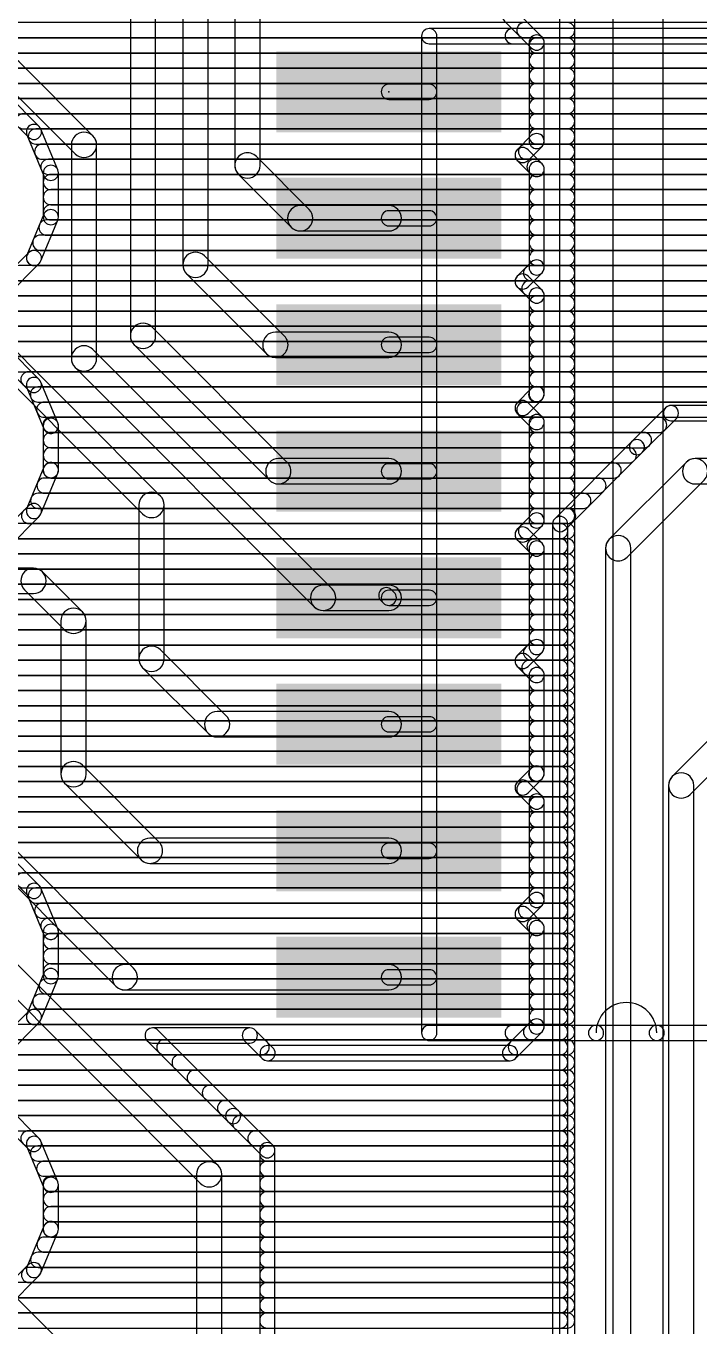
# Model space of a CAD drawing. Extents: x -14.3 to 31.1, y -8.3 to 72.5.
# Drawn here: x 13.79 to 20.55, y 28.13 to 41.19 of the extents above; entities that cross this region are included whole.
import ezdxf

# ---------------------------------------------------------------- set-up
doc = ezdxf.new("R2010")
doc.units = 0
for name, color, linetype in [('1', 22, 'CONTINUOUS'), ('16', 175, 'CONTINUOUS'), ('21', 7, 'CONTINUOUS'), ('23', 7, 'CONTINUOUS'), ('29', 7, 'CONTINUOUS'), ('31', 7, 'CONTINUOUS'), ('51', 7, 'CONTINUOUS')]:
    doc.layers.add(name, color=color, linetype=linetype)

# ---------------------------------------------------------------- blocks, each defined once
blk = doc.blocks.new('RECT')
blk.add_solid([(-0.5, -0.5), (0.5, -0.5), (-0.5, 0.5), (0.5, 0.5)])

msp = doc.modelspace()

# ---------------------------------------------------------------- linework, layer by layer
at = {"layer": '1'}
for points in [[(16.143, 39.79), (16.143, 43.79, 1), (15.889, 43.79), (15.889, 39.79, 1)], [(15.62, 38.793), (15.62, 43.103, 1), (15.366, 43.103), (15.366, 38.793, 1)], [(15.093, 38.08), (15.093, 42.42, 1), (14.839, 42.42), (14.839, 38.08, 1)], [(18.9758, 41.0781), (18.708, 41.3459, 1), (18.6002, 41.2381), (18.868, 40.9703, 1)], [(18.7981, 41.0718), (26.1471, 41.0718, 1), (26.1471, 41.2242), (18.7981, 41.2242, 1)], [(18.9981, 40.0358), (18.9981, 41.0242, 1), (18.8457, 41.0242), (18.8457, 40.0358, 1)], [(18.9219, 40.9194), (26.4281, 40.9194, 1), (26.4281, 41.0718), (18.9219, 41.0718, 1)], [(18.9219, 40.767), (29.9222, 40.767, 1), (29.9222, 40.9194), (18.9219, 40.9194, 1)], [(14.4626, 40.087), (13.7198, 40.8298, 1), (13.5402, 40.6502), (14.283, 39.9074, 1)], [(18.9219, 40.6146), (29.9223, 40.6146, 1), (29.9223, 40.767), (18.9219, 40.767, 1)], [(18.9219, 40.4622), (29.9223, 40.4622, 1), (29.9223, 40.6146), (18.9219, 40.6146, 1)], [(18.9219, 40.3098), (29.9223, 40.3098, 1), (29.9223, 40.4622), (18.9219, 40.4622, 1)], [(18.9219, 40.1574), (29.9224, 40.1574, 1), (29.9224, 40.3098), (18.9219, 40.3098, 1)], [(14.4998, 37.8532), (14.4998, 39.9972, 1), (14.2458, 39.9972), (14.2458, 37.8532, 1)], [(18.835, 39.8411), (18.9758, 39.9819, 1), (18.868, 40.0897), (18.7272, 39.9489, 1)], [(18.9219, 40.005), (29.9224, 40.005, 1), (29.9224, 40.1574), (18.9219, 40.1574, 1)], [(18.9758, 39.8081), (18.835, 39.9489, 1), (18.7272, 39.8411), (18.868, 39.7003, 1)], [(18.8149, 39.8526), (20.9253, 39.8526, 1), (20.9253, 40.005), (18.8149, 40.005, 1)], [(16.6358, 39.3498), (16.1058, 39.8798, 1), (15.9262, 39.7002), (16.4562, 39.1702, 1)], [(18.8997, 39.7002), (20.7729, 39.7002, 1), (20.7729, 39.8526), (18.8997, 39.8526, 1)], [(18.9981, 38.7658), (18.9981, 39.7542, 1), (18.8457, 39.7542), (18.8457, 38.7658, 1)], [(18.9219, 39.5478), (20.7507, 39.5478, 1), (20.7507, 39.7002), (18.9219, 39.7002, 1)], [(18.9219, 39.3954), (20.7507, 39.3954, 1), (20.7507, 39.5478), (18.9219, 39.5478, 1)], [(17.436, 39.387), (16.546, 39.387, 1), (16.546, 39.133), (17.436, 39.133, 1)], [(18.9219, 39.243), (20.7507, 39.243, 1), (20.7507, 39.3954), (18.9219, 39.3954, 1)], [(18.9219, 39.0906), (20.7507, 39.0906, 1), (20.7507, 39.243), (18.9219, 39.243, 1)], [(18.9219, 38.9382), (20.7507, 38.9382, 1), (20.7507, 39.0906), (18.9219, 39.0906, 1)], [(18.9219, 38.7858), (20.7507, 38.7858, 1), (20.7507, 38.9382), (18.9219, 38.9382, 1)], [(16.3858, 38.0798), (15.5828, 38.8828, 1), (15.4032, 38.7032), (16.2062, 37.9002, 1)], [(18.835, 38.5711), (18.9758, 38.7119, 1), (18.868, 38.8197), (18.7272, 38.6789, 1)], [(18.9758, 38.5381), (18.835, 38.6789, 1), (18.7272, 38.5711), (18.868, 38.4303, 1)], [(18.8657, 38.6334), (20.8069, 38.6334, 1), (20.8069, 38.7858), (18.8657, 38.7858, 1)], [(18.8489, 38.481), (20.8237, 38.481, 1), (20.8237, 38.6334), (18.8489, 38.6334, 1)], [(18.9981, 37.4958), (18.9981, 38.4842, 1), (18.8457, 38.4842), (18.8457, 37.4958, 1)], [(18.9219, 38.3286), (20.7507, 38.3286, 1), (20.7507, 38.481), (18.9219, 38.481, 1)], [(15.1418, 36.4718), (13.3358, 38.2778, 1), (13.1562, 38.0982), (14.9622, 36.2922, 1)], [(18.9219, 38.1762), (20.7507, 38.1762, 1), (20.7507, 38.3286), (18.9219, 38.3286, 1)], [(16.4158, 36.8098), (15.0558, 38.1698, 1), (14.8762, 37.9902), (16.2362, 36.6302, 1)], [(18.9219, 38.0238), (20.7507, 38.0238, 1), (20.7507, 38.1762), (18.9219, 38.1762, 1)], [(17.436, 38.117), (16.296, 38.117, 1), (16.296, 37.863), (17.436, 37.863, 1)], [(18.9219, 37.8714), (20.7507, 37.8714, 1), (20.7507, 38.0238), (18.9219, 38.0238, 1)], [(16.8658, 35.5398), (14.4626, 37.943, 1), (14.283, 37.7634), (16.6862, 35.3602, 1)], [(18.9219, 37.719), (20.7507, 37.719, 1), (20.7507, 37.8714), (18.9219, 37.8714, 1)], [(18.9219, 37.5666), (20.7507, 37.5666, 1), (20.7507, 37.719), (18.9219, 37.719, 1)], [(18.835, 37.3011), (18.9758, 37.4419, 1), (18.868, 37.5497), (18.7272, 37.4089, 1)], [(18.9165, 37.4142), (20.7561, 37.4142, 1), (20.7561, 37.5666), (18.9165, 37.5666, 1)], [(18.9758, 37.2681), (18.835, 37.4089, 1), (18.7272, 37.3011), (18.868, 37.1603, 1)], [(18.7981, 37.2618), (20.8745, 37.2618, 1), (20.8745, 37.4142), (18.7981, 37.4142, 1)], [(20.2181, 37.3581), (19.8759, 37.0159, 1), (19.9837, 36.9081), (20.3259, 37.2503, 1)], [(20.8407, 37.3804), (20.272, 37.3804, 1), (20.272, 37.228), (20.8407, 37.228, 1)], [(18.9981, 36.2258), (18.9981, 37.2142, 1), (18.8457, 37.2142), (18.8457, 36.2258, 1)], [(18.9219, 37.1094), (20.1534, 37.1094, 1), (20.1534, 37.2618), (18.9219, 37.2618, 1)], [(18.9219, 36.957), (20.001, 36.957, 1), (20.001, 37.1094), (18.9219, 37.1094, 1)], [(19.8759, 37.0159), (19.1039, 36.2439, 1), (19.2117, 36.1361), (19.9837, 36.9081, 1)], [(19.8536, 36.962), (19.8536, 36.962, 1), (20.006, 36.962), (20.006, 36.962, 1)], [(17.436, 36.847), (16.326, 36.847, 1), (16.326, 36.593), (17.436, 36.593, 1)], [(18.9219, 36.8046), (19.8486, 36.8046, 1), (19.8486, 36.957), (18.9219, 36.957, 1)], [(20.4242, 36.8098), (19.6522, 36.0378, 1), (19.8318, 35.8582), (20.6038, 36.6302, 1)], [(22.2366, 36.847), (20.514, 36.847, 1), (20.514, 36.593), (22.2366, 36.593, 1)], [(18.9219, 36.6522), (19.6962, 36.6522, 1), (19.6962, 36.8046), (18.9219, 36.8046, 1)], [(18.9219, 36.4998), (19.5438, 36.4998, 1), (19.5438, 36.6522), (18.9219, 36.6522, 1)], [(15.179, 34.838), (15.179, 36.382, 1), (14.925, 36.382), (14.925, 34.838, 1)], [(18.9219, 36.3474), (19.3914, 36.3474, 1), (19.3914, 36.4998), (18.9219, 36.4998, 1)], [(18.9219, 36.195), (19.239, 36.195, 1), (19.239, 36.3474), (18.9219, 36.3474, 1)], [(18.835, 36.0311), (18.9758, 36.1719, 1), (18.868, 36.2797), (18.7272, 36.1389, 1)], [(18.8149, 36.0426), (19.1578, 36.0426, 1), (19.1578, 36.195), (18.8149, 36.195, 1)], [(19.0816, 36.19), (19.0816, 24.92, 1), (19.234, 24.92), (19.234, 36.19, 1)], [(18.9758, 35.9981), (18.835, 36.1389, 1), (18.7272, 36.0311), (18.868, 35.8903, 1)], [(19.615, 35.948), (19.615, 25.162, 1), (19.869, 25.162), (19.869, 35.948, 1)], [(18.8997, 35.8902), (19.1578, 35.8902, 1), (19.1578, 36.0426), (18.8997, 36.0426, 1)], [(18.9981, 34.9558), (18.9981, 35.9442, 1), (18.8457, 35.9442), (18.8457, 34.9558, 1)], [(18.9219, 35.7378), (19.1578, 35.7378, 1), (19.1578, 35.8902), (18.9219, 35.8902, 1)], [(13.865, 35.747), (10.182, 35.747, 1), (10.182, 35.493), (13.865, 35.493, 1)], [(14.3568, 35.3078), (13.9548, 35.7098, 1), (13.7752, 35.5302), (14.1772, 35.1282, 1)], [(18.9219, 35.5854), (19.1578, 35.5854, 1), (19.1578, 35.7378), (18.9219, 35.7378, 1)], [(17.436, 35.577), (16.776, 35.577, 1), (16.776, 35.323), (17.436, 35.323, 1)], [(17.4899, 35.5039), (17.4645, 35.5293, 1), (17.3567, 35.4215), (17.3821, 35.3961, 1)], [(18.9219, 35.433), (19.1578, 35.433, 1), (19.1578, 35.5854), (18.9219, 35.5854, 1)], [(18.9219, 35.2806), (19.1578, 35.2806, 1), (19.1578, 35.433), (18.9219, 35.433, 1)], [(14.14, 35.218), (14.14, 33.679, 1), (14.394, 33.679), (14.394, 35.218, 1)], [(18.9219, 35.1282), (19.1578, 35.1282, 1), (19.1578, 35.2806), (18.9219, 35.2806, 1)], [(18.835, 34.7611), (18.9758, 34.9019, 1), (18.868, 35.0097), (18.7272, 34.8689, 1)], [(18.9219, 34.9758), (19.1578, 34.9758, 1), (19.1578, 35.1282), (18.9219, 35.1282, 1)], [(15.7998, 34.2698), (15.1418, 34.9278, 1), (14.9622, 34.7482), (15.6202, 34.0902, 1)], [(18.9758, 34.7281), (18.835, 34.8689, 1), (18.7272, 34.7611), (18.868, 34.6203, 1)], [(18.8657, 34.8234), (19.1578, 34.8234, 1), (19.1578, 34.9758), (18.8657, 34.9758, 1)], [(18.8489, 34.671), (19.1578, 34.671, 1), (19.1578, 34.8234), (18.8489, 34.8234, 1)], [(18.9981, 33.6858), (18.9981, 34.6742, 1), (18.8457, 34.6742), (18.8457, 33.6858, 1)], [(18.9219, 34.5186), (19.1578, 34.5186, 1), (19.1578, 34.671), (18.9219, 34.671, 1)], [(18.9219, 34.3662), (19.1578, 34.3662, 1), (19.1578, 34.5186), (18.9219, 34.5186, 1)], [(18.9219, 34.2138), (19.1578, 34.2138, 1), (19.1578, 34.3662), (18.9219, 34.3662, 1)], [(17.436, 34.307), (15.71, 34.307, 1), (15.71, 34.053), (17.436, 34.053, 1)], [(20.9182, 34.2898), (20.2842, 33.6558, 1), (20.4638, 33.4762), (21.0978, 34.1102, 1)], [(18.9219, 34.0614), (19.1578, 34.0614, 1), (19.1578, 34.2138), (18.9219, 34.2138, 1)], [(18.9219, 33.909), (19.1578, 33.909, 1), (19.1578, 34.0614), (18.9219, 34.0614, 1)], [(18.9219, 33.7566), (19.1578, 33.7566, 1), (19.1578, 33.909), (18.9219, 33.909, 1)], [(14.1772, 33.5892), (14.9462, 32.8202, 1), (15.1258, 32.9998), (14.3568, 33.7688, 1)], [(18.835, 33.4911), (18.9758, 33.6319, 1), (18.868, 33.7397), (18.7272, 33.5989, 1)], [(18.9165, 33.6042), (19.1578, 33.6042, 1), (19.1578, 33.7566), (18.9165, 33.7566, 1)], [(18.9758, 33.4581), (18.835, 33.5989, 1), (18.7272, 33.4911), (18.868, 33.3503, 1)], [(18.7981, 33.4518), (19.1578, 33.4518, 1), (19.1578, 33.6042), (18.7981, 33.6042, 1)], [(20.247, 33.566), (20.247, 25.936, 1), (20.501, 25.936), (20.501, 33.566, 1)], [(18.9981, 32.4158), (18.9981, 33.4042, 1), (18.8457, 33.4042), (18.8457, 32.4158, 1)], [(18.9219, 33.2994), (19.1578, 33.2994, 1), (19.1578, 33.4518), (18.9219, 33.4518, 1)], [(14.8718, 31.7298), (13.3678, 33.2338, 1), (13.1882, 33.0542), (14.6922, 31.5502, 1)], [(18.9219, 33.147), (19.1578, 33.147, 1), (19.1578, 33.2994), (18.9219, 33.2994, 1)], [(18.9219, 32.9946), (19.1578, 32.9946, 1), (19.1578, 33.147), (18.9219, 33.147, 1)], [(15.036, 32.783), (17.436, 32.783, 1), (17.436, 33.037), (15.036, 33.037, 1)], [(18.9219, 32.8422), (19.1578, 32.8422, 1), (19.1578, 32.9946), (18.9219, 32.9946, 1)], [(18.9219, 32.6898), (19.1578, 32.6898, 1), (19.1578, 32.8422), (18.9219, 32.8422, 1)], [(18.9219, 32.5374), (19.1578, 32.5374, 1), (19.1578, 32.6898), (18.9219, 32.6898, 1)], [(18.9219, 32.385), (19.1578, 32.385, 1), (19.1578, 32.5374), (18.9219, 32.5374, 1)], [(18.835, 32.2211), (18.9758, 32.3619, 1), (18.868, 32.4697), (18.7272, 32.3289, 1)], [(18.9758, 32.1881), (18.835, 32.3289, 1), (18.7272, 32.2211), (18.868, 32.0803, 1)], [(18.8149, 32.2326), (19.1578, 32.2326, 1), (19.1578, 32.385), (18.8149, 32.385, 1)], [(18.8997, 32.0802), (19.1578, 32.0802, 1), (19.1578, 32.2326), (18.8997, 32.2326, 1)], [(18.9981, 31.1458), (18.9981, 32.1342, 1), (18.8457, 32.1342), (18.8457, 31.1458, 1)], [(13.3282, 31.7842), (15.5406, 29.5718, 1), (15.7202, 29.7514), (13.5078, 31.9638, 1)], [(18.9219, 31.9278), (19.1578, 31.9278, 1), (19.1578, 32.0802), (18.9219, 32.0802, 1)], [(18.9219, 31.7754), (19.1578, 31.7754, 1), (19.1578, 31.9278), (18.9219, 31.9278, 1)], [(17.436, 31.767), (14.782, 31.767, 1), (14.782, 31.513), (17.436, 31.513, 1)], [(18.9219, 31.623), (19.1578, 31.623, 1), (19.1578, 31.7754), (18.9219, 31.7754, 1)], [(18.9219, 31.4706), (19.1578, 31.4706, 1), (19.1578, 31.623), (18.9219, 31.623, 1)], [(18.9219, 31.3182), (19.1578, 31.3182, 1), (19.1578, 31.4706), (18.9219, 31.4706, 1)], [(18.708, 30.8241), (18.9758, 31.0919, 1), (18.868, 31.1997), (18.6002, 30.9319, 1)], [(18.9219, 31.1658), (19.1578, 31.1658, 1), (19.1578, 31.3182), (18.9219, 31.3182, 1)], [(15.9263, 30.2997), (15.1163, 31.1097, 1), (15.0085, 31.0019), (15.8185, 30.1919, 1)], [(15.0624, 30.9796), (16.0401, 30.9796, 1), (16.0401, 31.132), (15.0624, 31.132, 1)], [(15.9862, 31.0019), (16.164, 30.8241, 1), (16.2718, 30.9319), (16.094, 31.1097, 1)], [(18.8657, 31.0134), (19.1578, 31.0134, 1), (19.1578, 31.1658), (18.8657, 31.1658, 1)], [(15.181, 30.861), (16.1587, 30.861, 1), (16.1587, 31.0134), (15.181, 31.0134, 1)], [(18.7133, 30.861), (19.1578, 30.861, 1), (19.1578, 31.0134), (18.7133, 31.0134, 1)], [(15.3334, 30.7086), (19.1578, 30.7086, 1), (19.1578, 30.861), (15.3334, 30.861, 1)], [(16.2179, 30.8018), (18.6541, 30.8018, 1), (18.6541, 30.9542), (16.2179, 30.9542, 1)], [(15.4858, 30.5562), (19.1578, 30.5562, 1), (19.1578, 30.7086), (15.4858, 30.7086, 1)], [(15.6382, 30.4038), (19.1578, 30.4038, 1), (19.1578, 30.5562), (15.6382, 30.5562, 1)], [(15.7906, 30.2514), (19.1578, 30.2514, 1), (19.1578, 30.4038), (15.7906, 30.4038, 1)], [(16.2685, 29.9574), (15.9263, 30.2997, 1), (15.8185, 30.1919), (16.1607, 29.8497, 1)], [(15.943, 30.099), (19.1578, 30.099, 1), (19.1578, 30.2514), (15.943, 30.2514, 1)], [(16.0954, 29.9466), (19.1578, 29.9466, 1), (19.1578, 30.099), (16.0954, 30.099, 1)], [(16.2908, 27.8033), (16.2908, 29.9036, 1), (16.1384, 29.9036), (16.1384, 27.8033, 1)], [(16.2146, 29.7942), (19.1578, 29.7942, 1), (19.1578, 29.9466), (16.2146, 29.9466, 1)], [(15.5034, 29.6616), (15.5034, 27.5613, 1), (15.7574, 27.5613), (15.7574, 29.6616, 1)], [(16.2146, 29.6418), (19.1578, 29.6418, 1), (19.1578, 29.7942), (16.2146, 29.7942, 1)], [(16.2146, 29.4894), (19.1578, 29.4894, 1), (19.1578, 29.6418), (16.2146, 29.6418, 1)], [(15.6538, 26.4614), (12.6914, 29.4238, 1), (12.5118, 29.2442), (15.4742, 26.2818, 1)], [(16.2146, 29.337), (19.1578, 29.337, 1), (19.1578, 29.4894), (16.2146, 29.4894, 1)], [(16.2146, 29.1846), (19.1578, 29.1846, 1), (19.1578, 29.337), (16.2146, 29.337, 1)], [(16.2146, 29.0322), (19.1578, 29.0322, 1), (19.1578, 29.1846), (16.2146, 29.1846, 1)], [(16.2146, 28.8798), (19.1578, 28.8798, 1), (19.1578, 29.0322), (16.2146, 29.0322, 1)], [(16.2146, 28.7274), (19.1578, 28.7274, 1), (19.1578, 28.8798), (16.2146, 28.8798, 1)], [(16.2146, 28.575), (19.1578, 28.575, 1), (19.1578, 28.7274), (16.2146, 28.7274, 1)], [(16.2146, 28.4226), (19.1578, 28.4226, 1), (19.1578, 28.575), (16.2146, 28.575, 1)], [(16.2146, 28.2702), (19.1578, 28.2702, 1), (19.1578, 28.4226), (16.2146, 28.4226, 1)], [(16.2146, 28.1178), (19.1578, 28.1178, 1), (19.1578, 28.2702), (16.2146, 28.2702, 1)]]:
    msp.add_lwpolyline(points, format="xyb", close=True, dxfattribs=at)
at = {"layer": '16'}
for points in [[(20.194, 9.41), (20.194, 44.056, 1), (19.686, 44.056), (19.686, 9.41, 1)], [(19.1526, 44.1975), (19.1526, 9.2685, 1), (19.305, 9.2685), (19.305, 44.1975, 1)], [(13.6169, 41.0718), (19.2288, 41.0718, 1), (19.2288, 41.2242), (13.6169, 41.2242, 1)], [(13.3359, 40.9194), (19.2288, 40.9194, 1), (19.2288, 41.0718), (13.3359, 41.0718, 1)], [(10.4012, 40.767), (19.2288, 40.767, 1), (19.2288, 40.9194), (10.4012, 40.9194, 1)], [(10.525, 40.6146), (19.2288, 40.6146, 1), (19.2288, 40.767), (10.525, 40.767, 1)], [(13.3214, 40.4622), (19.2288, 40.4622, 1), (19.2288, 40.6146), (13.3214, 40.6146, 1)], [(13.9237, 40.181), (13.6094, 40.4953, 1), (13.5016, 40.3876), (13.816, 40.0732, 1)], [(13.6109, 40.3098), (19.2288, 40.3098, 1), (19.2288, 40.4622), (13.6109, 40.4622, 1)], [(13.7633, 40.1574), (19.2288, 40.1574, 1), (19.2288, 40.3098), (13.7633, 40.3098, 1)], [(14.1104, 39.7455), (13.9403, 40.1562, 1), (13.7995, 40.0979), (13.9696, 39.6871, 1)], [(13.8889, 40.005), (19.2288, 40.005, 1), (19.2288, 40.1574), (13.8889, 40.1574, 1)], [(13.952, 39.8526), (19.2288, 39.8526, 1), (19.2288, 40.005), (13.952, 40.005, 1)], [(14.0151, 39.7002), (19.2288, 39.7002, 1), (19.2288, 39.8526), (14.0151, 39.8526, 1)], [(14.1162, 39.2717), (14.1162, 39.7163, 1), (13.9638, 39.7163), (13.9638, 39.2717, 1)], [(14.04, 39.5478), (19.2288, 39.5478, 1), (19.2288, 39.7002), (14.04, 39.7002, 1)], [(14.04, 39.3954), (19.2288, 39.3954, 1), (19.2288, 39.5478), (14.04, 39.5478, 1)], [(13.9403, 38.8318), (14.1104, 39.2425, 1), (13.9696, 39.3009), (13.7995, 38.8901, 1)], [(14.04, 39.243), (19.2288, 39.243, 1), (19.2288, 39.3954), (14.04, 39.3954, 1)], [(13.9965, 39.0906), (19.2288, 39.0906, 1), (19.2288, 39.243), (13.9965, 39.243, 1)], [(13.9334, 38.9382), (19.2288, 38.9382, 1), (19.2288, 39.0906), (13.9334, 39.0906, 1)], [(13.6094, 38.4927), (13.9237, 38.807, 1), (13.816, 38.9148), (13.5016, 38.6004, 1)], [(13.8703, 38.7858), (19.2288, 38.7858, 1), (19.2288, 38.9382), (13.8703, 38.9382, 1)], [(13.7185, 38.6334), (19.2288, 38.6334, 1), (19.2288, 38.7858), (13.7185, 38.7858, 1)], [(13.5661, 38.481), (19.2288, 38.481, 1), (19.2288, 38.6334), (13.5661, 38.6334, 1)], [(13.2133, 38.3286), (19.2288, 38.3286, 1), (19.2288, 38.481), (13.2133, 38.481, 1)], [(6.5732, 38.1762), (19.2288, 38.1762, 1), (19.2288, 38.3286), (6.5732, 38.3286, 1)], [(6.5732, 38.0238), (19.2288, 38.0238, 1), (19.2288, 38.1762), (6.5732, 38.1762, 1)], [(13.4441, 37.8714), (19.2288, 37.8714, 1), (19.2288, 38.0238), (13.4441, 38.0238, 1)], [(13.9237, 37.641), (13.6094, 37.9553, 1), (13.5016, 37.8476), (13.816, 37.5332, 1)], [(13.6617, 37.719), (19.2288, 37.719, 1), (19.2288, 37.8714), (13.6617, 37.8714, 1)], [(13.8141, 37.5666), (19.2288, 37.5666, 1), (19.2288, 37.719), (13.8141, 37.719, 1)], [(14.1104, 37.2055), (13.9403, 37.6162, 1), (13.7995, 37.5579), (13.9696, 37.1471, 1)], [(13.9099, 37.4142), (19.2288, 37.4142, 1), (19.2288, 37.5666), (13.9099, 37.5666, 1)], [(13.973, 37.2618), (19.2288, 37.2618, 1), (19.2288, 37.4142), (13.973, 37.4142, 1)], [(14.0361, 37.1094), (19.2288, 37.1094, 1), (19.2288, 37.2618), (14.0361, 37.2618, 1)], [(14.1162, 36.7317), (14.1162, 37.1763, 1), (13.9638, 37.1763), (13.9638, 36.7317, 1)], [(14.04, 36.957), (19.2288, 36.957, 1), (19.2288, 37.1094), (14.04, 37.1094, 1)], [(14.04, 36.8046), (19.2288, 36.8046, 1), (19.2288, 36.957), (14.04, 36.957, 1)], [(13.9403, 36.2918), (14.1104, 36.7025, 1), (13.9696, 36.7609), (13.7995, 36.3501, 1)], [(14.0386, 36.6522), (19.2288, 36.6522, 1), (19.2288, 36.8046), (14.0386, 36.8046, 1)], [(13.9755, 36.4998), (19.2288, 36.4998, 1), (19.2288, 36.6522), (13.9755, 36.6522, 1)], [(13.9124, 36.3474), (19.2288, 36.3474, 1), (19.2288, 36.4998), (13.9124, 36.4998, 1)], [(13.6094, 35.9527), (13.9237, 36.267, 1), (13.816, 36.3748), (13.5016, 36.0604, 1)], [(13.8201, 36.195), (19.2288, 36.195, 1), (19.2288, 36.3474), (13.8201, 36.3474, 1)], [(13.6677, 36.0426), (19.2288, 36.0426, 1), (19.2288, 36.195), (13.6677, 36.195, 1)], [(13.4586, 35.8902), (19.2288, 35.8902, 1), (19.2288, 36.0426), (13.4586, 36.0426, 1)], [(6.5732, 35.7378), (19.2288, 35.7378, 1), (19.2288, 35.8902), (6.5732, 35.8902, 1)], [(6.5732, 35.5854), (19.2288, 35.5854, 1), (19.2288, 35.7378), (6.5732, 35.7378, 1)], [(6.5658, 35.433), (19.2288, 35.433, 1), (19.2288, 35.5854), (6.5658, 35.5854, 1)], [(6.4134, 35.2806), (19.2288, 35.2806, 1), (19.2288, 35.433), (6.4134, 35.433, 1)], [(1.0857, 35.1282), (19.2288, 35.1282, 1), (19.2288, 35.2806), (1.0857, 35.2806, 1)], [(1.0857, 34.9758), (19.2288, 34.9758, 1), (19.2288, 35.1282), (1.0857, 35.1282, 1)], [(1.0857, 34.8234), (19.2288, 34.8234, 1), (19.2288, 34.9758), (1.0857, 34.9758, 1)], [(1.0858, 34.671), (19.2288, 34.671, 1), (19.2288, 34.8234), (1.0858, 34.8234, 1)], [(1.0858, 34.5186), (19.2288, 34.5186, 1), (19.2288, 34.671), (1.0858, 34.671, 1)], [(1.0858, 34.3662), (19.2288, 34.3662, 1), (19.2288, 34.5186), (1.0858, 34.5186, 1)], [(1.0858, 34.2138), (19.2288, 34.2138, 1), (19.2288, 34.3662), (1.0858, 34.3662, 1)], [(1.0859, 34.0614), (19.2288, 34.0614, 1), (19.2288, 34.2138), (1.0859, 34.2138, 1)], [(1.0859, 33.909), (19.2288, 33.909, 1), (19.2288, 34.0614), (1.0859, 34.0614, 1)], [(1.0859, 33.7566), (19.2288, 33.7566, 1), (19.2288, 33.909), (1.0859, 33.909, 1)], [(1.086, 33.6042), (19.2288, 33.6042, 1), (19.2288, 33.7566), (1.086, 33.7566, 1)], [(6.4006, 33.4518), (19.2288, 33.4518, 1), (19.2288, 33.6042), (6.4006, 33.6042, 1)], [(6.553, 33.2994), (19.2288, 33.2994, 1), (19.2288, 33.4518), (6.553, 33.4518, 1)], [(6.5732, 33.147), (19.2288, 33.147, 1), (19.2288, 33.2994), (6.5732, 33.2994, 1)], [(6.5732, 32.9946), (19.2288, 32.9946, 1), (19.2288, 33.147), (6.5732, 33.147, 1)], [(13.3214, 32.8422), (19.2288, 32.8422, 1), (19.2288, 32.9946), (13.3214, 32.9946, 1)], [(13.9237, 32.561), (13.6094, 32.8753, 1), (13.5016, 32.7676), (13.816, 32.4532, 1)], [(13.6109, 32.6898), (19.2288, 32.6898, 1), (19.2288, 32.8422), (13.6109, 32.8422, 1)], [(13.7633, 32.5374), (19.2288, 32.5374, 1), (19.2288, 32.6898), (13.7633, 32.6898, 1)], [(14.1104, 32.1255), (13.9403, 32.5362, 1), (13.7995, 32.4779), (13.9696, 32.0671, 1)], [(13.8889, 32.385), (19.2288, 32.385, 1), (19.2288, 32.5374), (13.8889, 32.5374, 1)], [(13.952, 32.2326), (19.2288, 32.2326, 1), (19.2288, 32.385), (13.952, 32.385, 1)], [(14.0151, 32.0802), (19.2288, 32.0802, 1), (19.2288, 32.2326), (14.0151, 32.2326, 1)], [(14.1162, 31.6517), (14.1162, 32.0963, 1), (13.9638, 32.0963), (13.9638, 31.6517, 1)], [(14.04, 31.9278), (19.2288, 31.9278, 1), (19.2288, 32.0802), (14.04, 32.0802, 1)], [(14.04, 31.7754), (19.2288, 31.7754, 1), (19.2288, 31.9278), (14.04, 31.9278, 1)], [(14.04, 31.623), (19.2288, 31.623, 1), (19.2288, 31.7754), (14.04, 31.7754, 1)], [(13.9403, 31.2118), (14.1104, 31.6225, 1), (13.9696, 31.6809), (13.7995, 31.2701, 1)], [(13.9965, 31.4706), (19.2288, 31.4706, 1), (19.2288, 31.623), (13.9965, 31.623, 1)], [(13.9334, 31.3182), (19.2288, 31.3182, 1), (19.2288, 31.4706), (13.9334, 31.4706, 1)], [(13.6094, 30.8727), (13.9237, 31.187, 1), (13.816, 31.2948), (13.5016, 30.9804, 1)], [(13.8703, 31.1658), (19.2288, 31.1658, 1), (19.2288, 31.3182), (13.8703, 31.3182, 1)], [(13.7185, 31.0134), (19.2288, 31.0134, 1), (19.2288, 31.1658), (13.7185, 31.1658, 1)], [(13.5661, 30.861), (19.2288, 30.861, 1), (19.2288, 31.0134), (13.5661, 31.0134, 1)], [(13.2133, 30.7086), (19.2288, 30.7086, 1), (19.2288, 30.861), (13.2133, 30.861, 1)], [(6.5732, 30.5562), (19.2288, 30.5562, 1), (19.2288, 30.7086), (6.5732, 30.7086, 1)], [(6.5732, 30.4038), (19.2288, 30.4038, 1), (19.2288, 30.5562), (6.5732, 30.5562, 1)], [(13.4441, 30.2514), (19.2288, 30.2514, 1), (19.2288, 30.4038), (13.4441, 30.4038, 1)], [(13.9237, 30.021), (13.6094, 30.3353, 1), (13.5016, 30.2276), (13.816, 29.9132, 1)], [(13.6617, 30.099), (19.2288, 30.099, 1), (19.2288, 30.2514), (13.6617, 30.2514, 1)], [(13.8141, 29.9466), (19.2288, 29.9466, 1), (19.2288, 30.099), (13.8141, 30.099, 1)], [(14.1104, 29.5855), (13.9403, 29.9962, 1), (13.7995, 29.9379), (13.9696, 29.5271, 1)], [(13.9099, 29.7942), (19.2288, 29.7942, 1), (19.2288, 29.9466), (13.9099, 29.9466, 1)], [(13.973, 29.6418), (19.2288, 29.6418, 1), (19.2288, 29.7942), (13.973, 29.7942, 1)], [(14.0361, 29.4894), (19.2288, 29.4894, 1), (19.2288, 29.6418), (14.0361, 29.6418, 1)], [(14.1162, 29.1117), (14.1162, 29.5563, 1), (13.9638, 29.5563), (13.9638, 29.1117, 1)], [(14.04, 29.337), (19.2288, 29.337, 1), (19.2288, 29.4894), (14.04, 29.4894, 1)], [(14.04, 29.1846), (19.2288, 29.1846, 1), (19.2288, 29.337), (14.04, 29.337, 1)], [(13.9403, 28.6718), (14.1104, 29.0825, 1), (13.9696, 29.1409), (13.7995, 28.7301, 1)], [(14.0386, 29.0322), (19.2288, 29.0322, 1), (19.2288, 29.1846), (14.0386, 29.1846, 1)], [(13.9755, 28.8798), (19.2288, 28.8798, 1), (19.2288, 29.0322), (13.9755, 29.0322, 1)], [(13.9124, 28.7274), (19.2288, 28.7274, 1), (19.2288, 28.8798), (13.9124, 28.8798, 1)], [(13.6094, 28.3327), (13.9237, 28.647, 1), (13.816, 28.7548), (13.5016, 28.4404, 1)], [(13.8201, 28.575), (19.2288, 28.575, 1), (19.2288, 28.7274), (13.8201, 28.7274, 1)], [(13.6677, 28.4226), (19.2288, 28.4226, 1), (19.2288, 28.575), (13.6677, 28.575, 1)], [(13.4586, 28.2702), (19.2288, 28.2702, 1), (19.2288, 28.4226), (13.4586, 28.4226, 1)], [(1.087, 28.1178), (19.2288, 28.1178, 1), (19.2288, 28.2702), (1.087, 28.2702, 1)]]:
    msp.add_lwpolyline(points, format="xyb", close=True, dxfattribs=at)
at = {"layer": '21'}
for points in [[(20.992, 41.165), (18.6806, 41.165, 1), (18.6806, 41.0126), (20.992, 41.0126, 1)], [(18.6806, 31.005), (19.5188, 31.005, 1), (19.5188, 31.1574), (18.6806, 31.1574, 1)], [(19.5188, 31.005), (20.1284, 31.005, 1), (20.1284, 31.1574), (19.5188, 31.1574, 1)], [(20.1284, 31.005), (20.992, 31.005, 1), (20.992, 31.1574), (20.1284, 31.1574, 1)]]:
    msp.add_lwpolyline(points, format="xyb", close=True, dxfattribs=at)
msp.add_arc((19.8236, 31.0812), 0.3048, 0, 180, dxfattribs=at)
at = {"layer": '23'}
msp.add_point((17.436, 40.53), dxfattribs=at)
at = {"layer": '51'}
for points in [[(21.8302, 41.165), (17.8424, 41.165, 1), (17.8424, 41.0126), (21.8302, 41.0126, 1)], [(17.7662, 41.0888), (17.7662, 31.0812, 1), (17.9186, 31.0812), (17.9186, 41.0888, 1)], [(17.436, 40.4538), (17.8424, 40.4538, 1), (17.8424, 40.6062), (17.436, 40.6062, 1)], [(17.436, 39.1838), (17.8424, 39.1838, 1), (17.8424, 39.3362), (17.436, 39.3362, 1)], [(17.436, 37.9138), (17.8424, 37.9138, 1), (17.8424, 38.0662), (17.436, 38.0662, 1)], [(17.436, 36.6438), (17.8424, 36.6438, 1), (17.8424, 36.7962), (17.436, 36.7962, 1)], [(17.436, 35.3738), (17.8424, 35.3738, 1), (17.8424, 35.5262), (17.436, 35.5262, 1)], [(17.436, 34.1038), (17.8424, 34.1038, 1), (17.8424, 34.2562), (17.436, 34.2562, 1)], [(17.436, 32.8338), (17.8424, 32.8338, 1), (17.8424, 32.9862), (17.436, 32.9862, 1)], [(17.436, 31.5638), (17.8424, 31.5638, 1), (17.8424, 31.7162), (17.436, 31.7162, 1)], [(17.8424, 31.005), (19.5188, 31.005, 1), (19.5188, 31.1574), (17.8424, 31.1574, 1)], [(19.5188, 31.005), (20.1284, 31.005, 1), (20.1284, 31.1574), (19.5188, 31.1574, 1)], [(20.1284, 31.005), (21.8302, 31.005, 1), (21.8302, 31.1574), (20.1284, 31.1574, 1)]]:
    msp.add_lwpolyline(points, format="xyb", close=True, dxfattribs=at)
msp.add_arc((19.8236, 31.0812), 0.3048, 0, 180, dxfattribs=at)

# ---------------------------------------------------------------- block references
at = {"layer": '1', "xscale": 2.0574, "yscale": 0.6096, "rotation": 180}
for p in [(17.436, 40.53), (17.436, 39.26), (17.436, 37.99), (17.436, 36.72), (17.436, 35.45), (17.436, 34.18), (17.436, 32.91), (17.436, 31.64)]:
    msp.add_blockref('RECT', p, dxfattribs=at)
at = {"layer": '29', "xscale": 2.2606, "yscale": 0.8128, "rotation": 180}
for p in [(17.436, 40.53), (17.436, 39.26), (17.436, 37.99), (17.436, 36.72), (17.436, 35.45), (17.436, 34.18), (17.436, 32.91), (17.436, 31.64)]:
    msp.add_blockref('RECT', p, dxfattribs=at)
at = {"layer": '31', "xscale": 2.0574, "yscale": 0.6096, "rotation": 180}
for p in [(17.436, 40.53), (17.436, 39.26), (17.436, 37.99), (17.436, 36.72), (17.436, 35.45), (17.436, 34.18), (17.436, 32.91), (17.436, 31.64)]:
    msp.add_blockref('RECT', p, dxfattribs=at)

doc.saveas('drawing.dxf')
